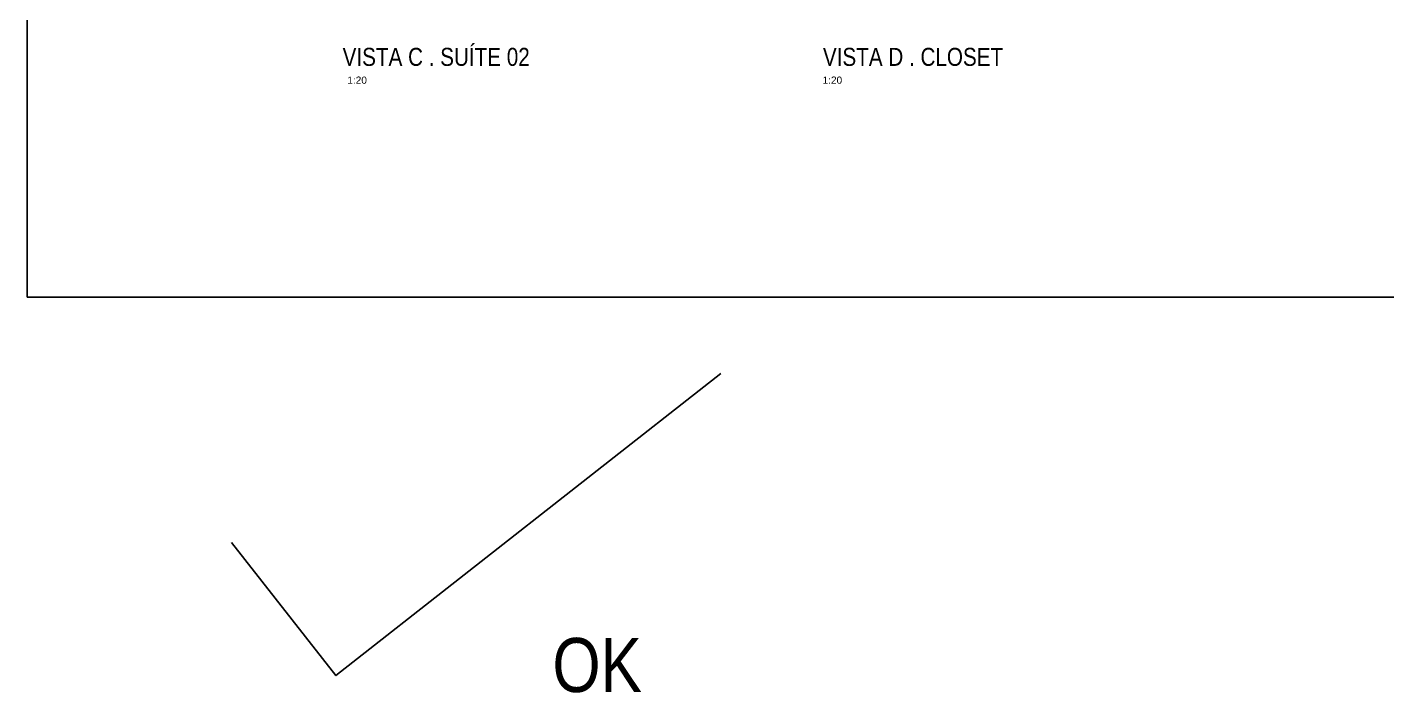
# Model space of a CAD drawing. Header units: millimetres. Extents: x -63251 to 507826, y 5339 to 217512.
# Drawn here: x 141792 to 149331, y 75780 to 79472 of the extents above; entities that cross this region are included whole.
import ezdxf

# ---------------------------------------------------------------- set-up
doc = ezdxf.new("R2010")
doc.units = ezdxf.units.MM
for name, color, linetype in [('_COMENTÁRIOS ARQ', 30, 'Continuous'), ('MARCENARIA . M', 4, 'Continuous'), ('TEXTO', 105, 'Continuous')]:
    doc.layers.add(name, color=color, linetype=linetype)
doc.styles.add('PADRÃO', font='arial.ttf')
doc.styles.add('TITULO', font='swissck.ttf')

msp = doc.modelspace()

# ---------------------------------------------------------------- linework, layer by layer
at = {"layer": '_COMENTÁRIOS ARQ'}
msp.add_lwpolyline([(142924.101, 76613.188), (143503.687, 75875.167), (145638.418, 77551.621)], dxfattribs=at)
at = {"layer": 'MARCENARIA . M', "color": 3}
msp.add_lwpolyline([(155621.33, 96213.297), (155621.33, 77975.185), (141791.989, 77975.185), (141791.989, 96213.297)], close=True, dxfattribs=at)

# ---------------------------------------------------------------- texts
at = {"layer": '_COMENTÁRIOS ARQ', "insert": (144704.359, 76084.198), "char_height": 300, "attachment_point": 1, "style": 'TITULO'}
msp.add_mtext_dynamic_manual_height_columns('OK', width=3717.75468, gutter_width=25, heights=[0], dxfattribs=at)
at = {"layer": 'TEXTO', "color": 1, "char_height": 100, "attachment_point": 7, "style": 'TITULO'}
for s, insert, width in [('VISTA C . SUÍTE 02', (143541.2, 79255.818), 1434.3594), ('VISTA D . CLOSET', (146204.463, 79255.818), 1259.29723)]:
    msp.add_mtext(s, dxfattribs=dict(at, insert=insert, width=width))
at = {"layer": 'TEXTO', "char_height": 40, "width": 480, "style": 'PADRÃO'}
for insert, attachment_point in [((143567.121, 79198.059), 1), ((146311.253, 79198.059), 3)]:
    msp.add_mtext('1:20', dxfattribs=dict(at, insert=insert, attachment_point=attachment_point))

doc.saveas('drawing.dxf')
